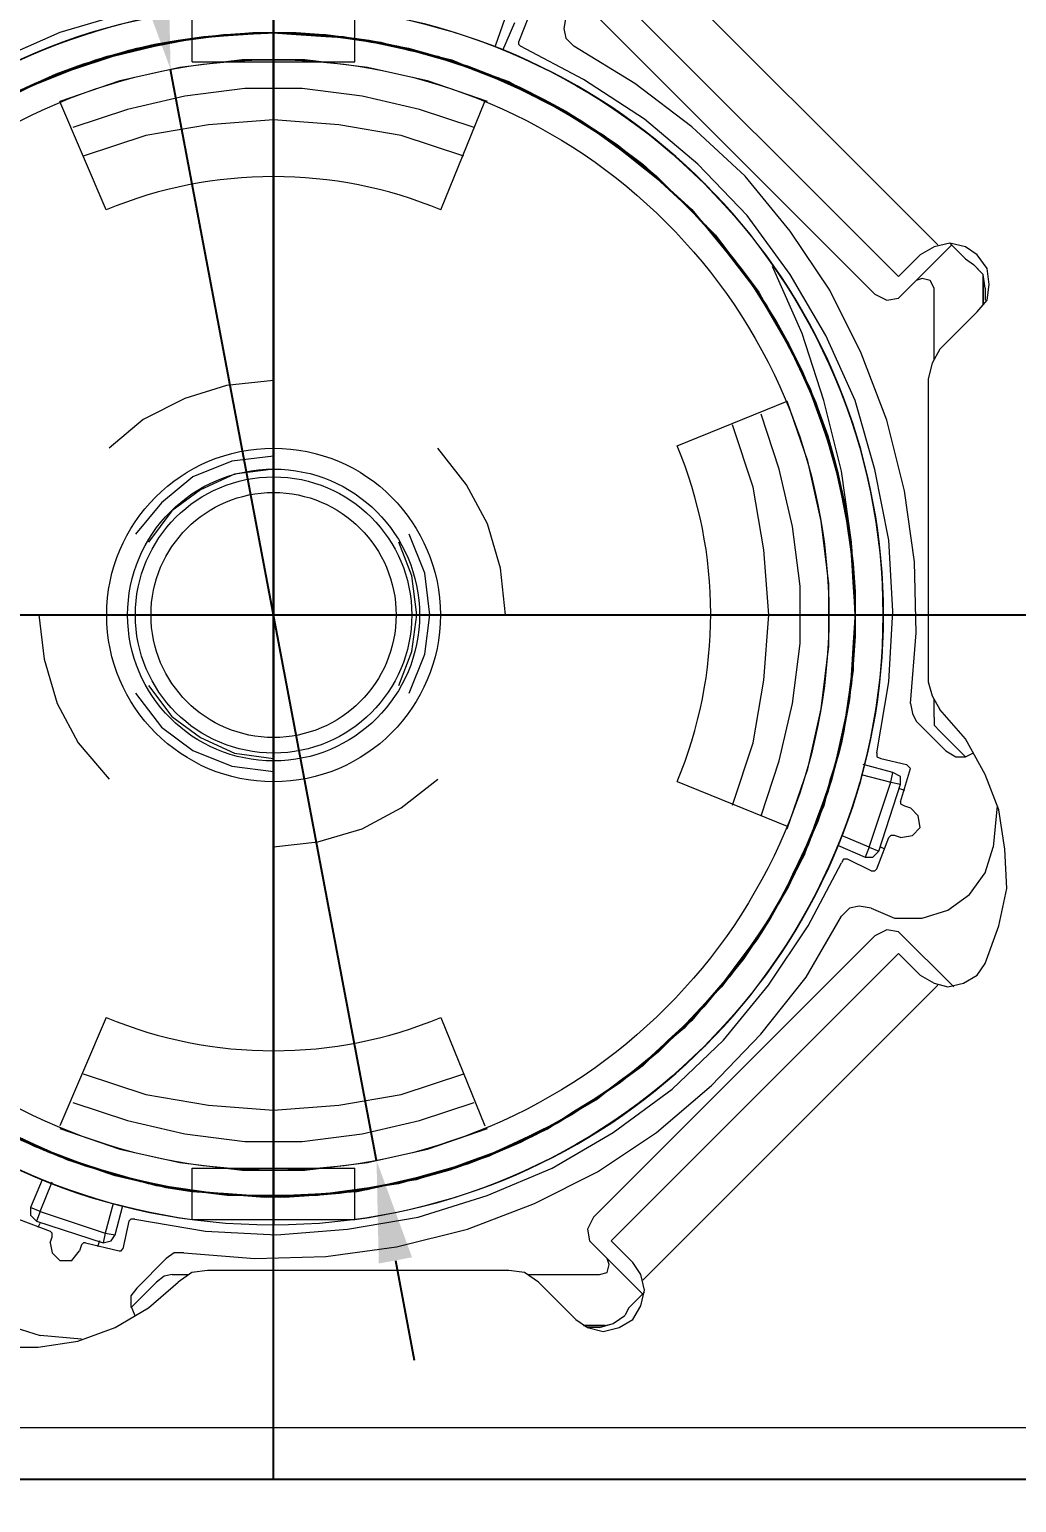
# Model space of a CAD drawing. Header units: millimetres. Extents: x -13735 to -2522, y -872 to 1555.
# Drawn here: x -6808.6 to -6803.75, y -808.65 to -801.41 of the extents above; entities that cross this region are included whole.
import ezdxf

# ---------------------------------------------------------------- set-up
doc = ezdxf.new("R2010")
doc.units = ezdxf.units.MM
doc.header["$LTSCALE"] = 0.3
doc.layers.get('0').update_dxf_attribs({"lineweight": 15})
doc.layers.add('DIM', color=3, linetype='Continuous')
doc.layers.add('DRAW', color=7, linetype='Continuous')
doc.styles.add('HZ0', font='romant.shx', dxfattribs={"width": 0.8, "bigfont": 'HZTXT0.shx'})
doc.dimstyles.new('与水平对齐', dxfattribs={"dimscale": 0.5, "dimtxt": 0.9, "dimasz": 1, "dimexe": 0.5, "dimexo": 0.5, "dimgap": 0.3, "dimtad": 1, "dimtxsty": 'Standard', "dimcen": 1, "dimclrd": 3, "dimclrt": 256, "dimazin": 0, "dimtfac": 1, "dimtmove": 0, "dimatfit": 3, "dimfxl": 0, "dimarcsym": 0})

# ---------------------------------------------------------------- blocks, each defined once
blk = doc.blocks.new('*D148')
at = {"layer": 'Defpoints', "color": 0}
for p in [(-6807.9103, -801.6027), (-6806.8974, -806.9695)]:
    blk.add_point(p, dxfattribs=at)
at = {"layer": 'DRAW', "color": 3, "lineweight": -2}
for p, q in [((-6808.976, -795.9566), (-6808.0031, -801.1114)), ((-6806.8974, -806.9695), (-6807.9103, -801.6027)), ((-6806.8047, -807.4608), (-6806.7119, -807.9522))]:
    blk.add_line(p, q, dxfattribs=at)
at = {"layer": 'DRAW', "color": 3}
for points in [[(-6807.9212, -801.0959), (-6808.0849, -801.1269), (-6807.9103, -801.6027)], [(-6806.7228, -807.4454), (-6806.8866, -807.4763), (-6806.8974, -806.9695)]]:
    blk.add_solid(points, dxfattribs=at)
at = {"layer": 'DRAW', "color": 3, "insert": (-6807.9827, -797.2011), "char_height": 1, "attachment_point": 5, "rotation": 280.68828, "style": 'HZ0'}
blk.add_mtext('∅5,5', dxfattribs=at)
blk = doc.blocks.new('*D152')
at = {"layer": 'Defpoints', "color": 0}
for p in [(-6681.6539, -805.7649), (-6811.6539, -807.5895), (-6681.6539, -812.7244)]:
    blk.add_point(p, dxfattribs=at)
at = {"layer": 'DRAW', "color": 0, "lineweight": -2}
for p, q in [((-6681.6539, -806.0149), (-6681.6539, -812.9744)), ((-6811.6539, -807.8395), (-6811.6539, -812.9744))]:
    blk.add_line(p, q, dxfattribs=at)
at = {"layer": 'DRAW', "color": 3, "lineweight": -2}
blk.add_line((-6811.1539, -812.7244), (-6682.1539, -812.7244), dxfattribs=at)
at = {"layer": 'DRAW', "color": 3}
for points in [[(-6811.1539, -812.641), (-6811.1539, -812.8077), (-6811.6539, -812.7244)], [(-6682.1539, -812.641), (-6682.1539, -812.8077), (-6681.6539, -812.7244)]]:
    blk.add_solid(points, dxfattribs=at)
at = {"layer": 'DRAW', "color": 3, "insert": (-6746.6539, -811.8244), "char_height": 1.5, "attachment_point": 5, "style": 'HZ0'}
blk.add_mtext('130', dxfattribs=at)
blk = doc.blocks.new('*D161')
at = {"layer": 'Defpoints', "color": 0}
for p in [(-6803.1539, -806.2247), (-6811.6539, -806.9493), (-6803.1539, -810.3848)]:
    blk.add_point(p, dxfattribs=at)
at = {"layer": 'DRAW', "color": 0, "lineweight": -2}
for p, q in [((-6803.1539, -806.4747), (-6803.1539, -810.6348)), ((-6811.6539, -807.1993), (-6811.6539, -810.6348))]:
    blk.add_line(p, q, dxfattribs=at)
at = {"layer": 'DRAW', "color": 3, "lineweight": -2}
blk.add_line((-6811.1539, -810.3848), (-6803.6539, -810.3848), dxfattribs=at)
at = {"layer": 'DRAW', "color": 3}
for points in [[(-6811.1539, -810.3015), (-6811.1539, -810.4682), (-6811.6539, -810.3848)], [(-6803.6539, -810.3015), (-6803.6539, -810.4682), (-6803.1539, -810.3848)]]:
    blk.add_solid(points, dxfattribs=at)
at = {"layer": 'DRAW', "color": 3, "insert": (-6807.4039, -809.6396), "char_height": 1, "attachment_point": 5, "style": 'HZ0'}
blk.add_mtext('8,5', dxfattribs=at)

msp = doc.modelspace()

# ---------------------------------------------------------------- linework, layer by layer
for p, q in [((-6807.4039, -800.0361), (-6807.4039, -808.5361)), ((-6807.8039, -801.5654), (-6807.8039, -801.3129)), ((-6807.4039, -807.2861), (-6807.4039, -801.2861)), ((-6807.0039, -801.5654), (-6807.0039, -801.3129)), ((-6807.8039, -801.5654), (-6807.0039, -801.5654)), ((-6807.4039, -807.0169), (-6807.4039, -801.5553)), ((-6810.1346, -804.2879), (-6804.6731, -804.2843)), ((-6811.6587, -804.2861), (-6803.1587, -804.2861)), ((-6810.4039, -804.2861), (-6804.4039, -804.2861)), ((-6807.8039, -807.2593), (-6807.8039, -807.0069)), ((-6807.8039, -807.0069), (-6807.0039, -807.0069)), ((-6807.0039, -807.2593), (-6807.0039, -807.0069)), ((-6807.8039, -807.2593), (-6807.0039, -807.2593))]:
    msp.add_line(p, q)
for points in [[(-6804.1365, -802.4661), (-6805.5887, -801.0139)], [(-6806.731, -801.314), (-6807.0699, -801.2559), (-6807.4281, -801.2366), (-6807.7766, -801.2559), (-6808.1251, -801.3237), (-6808.4543, -801.4205), (-6808.7834, -801.5657), (-6809.0835, -801.74), (-6809.3643, -801.953), (-6809.6257, -802.195), (-6809.8483, -802.4661), (-6810.042, -802.7565), (-6810.2065, -803.0663)], [(-6804.3301, -802.621), (-6805.7436, -801.2075)], [(-6806.247, -801.3043), (-6806.2663, -801.3527), (-6806.3147, -801.4883)], [(-6806.276, -801.5076), (-6806.2179, -801.3721)], [(-6806.1502, -801.3431), (-6806.1986, -801.4689)], [(-6805.9662, -801.3431), (-6805.9759, -801.4012), (-6805.9662, -801.4496), (-6805.9275, -801.4883)], [(-6804.4463, -802.7081), (-6805.8307, -801.3237)], [(-6808.7931, -801.7787), (-6808.5995, -801.6819), (-6808.4059, -801.6045), (-6808.2026, -801.5367), (-6807.9992, -801.4883), (-6807.7959, -801.4496), (-6807.583, -801.4302), (-6807.37, -801.4205), (-6807.157, -801.4302), (-6806.9537, -801.4592), (-6806.7407, -801.498), (-6806.5374, -801.556), (-6806.3438, -801.6335), (-6806.1502, -801.7109), (-6805.9662, -801.8174), (-6805.7823, -801.9239), (-6805.6177, -802.0498), (-6805.4531, -802.195), (-6805.3079, -802.3402), (-6805.1724, -802.5048), (-6805.0465, -802.6694), (-6804.9303, -802.8533), (-6804.8335, -803.0373), (-6804.7464, -803.2309), (-6804.6786, -803.4342), (-6804.6205, -803.6375), (-6804.5818, -803.8408), (-6804.5528, -804.0538), (-6804.5431, -804.2668), (-6804.5528, -804.4797), (-6804.5721, -804.683), (-6804.6109, -804.896), (-6804.6593, -805.0993), (-6804.727, -805.3026), (-6804.8142, -805.4963), (-6804.911, -805.6802), (-6805.0175, -805.8641), (-6805.1433, -806.0384), (-6805.2789, -806.1933), (-6805.4241, -806.3482), (-6805.579, -806.4934), (-6805.7532, -806.6193), (-6805.9275, -806.7354), (-6806.1114, -806.8419), (-6806.3051, -806.9291), (-6806.4987, -806.9968), (-6806.702, -807.0549), (-6806.915, -807.1033), (-6807.1183, -807.1324), (-6807.3313, -807.142), (-6807.5442, -807.142), (-6807.7572, -807.1227), (-6807.9605, -807.0936), (-6808.1638, -807.0452), (-6808.3671, -806.9775), (-6808.5704, -806.9), (-6808.7544, -806.8129)], [(-6808.7834, -801.7787), (-6808.5898, -801.6819), (-6808.3962, -801.6045), (-6808.1929, -801.5367), (-6807.9896, -801.4883), (-6807.7863, -801.4496), (-6807.5733, -801.4302), (-6807.3603, -801.4205), (-6807.1473, -801.4302), (-6806.944, -801.4592), (-6806.731, -801.5076), (-6806.5277, -801.5657), (-6806.3341, -801.6335), (-6806.1405, -801.7206), (-6805.9565, -801.8174), (-6805.7726, -801.9336), (-6805.608, -802.0595), (-6805.4434, -802.2047), (-6805.2982, -802.3499), (-6805.1627, -802.5145), (-6805.0368, -802.6791), (-6804.9207, -802.863), (-6804.8239, -803.0469), (-6804.7367, -803.2406), (-6804.669, -803.4439), (-6804.6205, -803.6472), (-6804.5818, -803.8505), (-6804.5528, -804.0635), (-6804.5431, -804.2764), (-6804.5528, -804.4894), (-6804.5721, -804.6927), (-6804.6109, -804.9057), (-6804.669, -805.109), (-6804.7367, -805.3123), (-6804.8142, -805.5059), (-6804.911, -805.6899), (-6805.0272, -805.8738), (-6805.153, -806.0481), (-6805.2885, -806.203), (-6805.4338, -806.3579), (-6805.5887, -806.4934), (-6805.7629, -806.6289), (-6805.9372, -806.7451), (-6806.1211, -806.8419), (-6806.3147, -806.9291), (-6806.5084, -807.0065), (-6806.7117, -807.0646), (-6806.9246, -807.1033), (-6807.128, -807.1324), (-6807.3409, -807.142), (-6807.5539, -807.142), (-6807.7669, -807.1227), (-6807.9702, -807.0936), (-6808.1832, -807.0452), (-6808.3768, -806.9775), (-6808.5801, -806.9), (-6808.7641, -806.8032)], [(-6808.7253, -801.7497), (-6808.5995, -801.6819), (-6808.4736, -801.6238), (-6808.3381, -801.5754), (-6808.2026, -801.5367), (-6808.067, -801.498), (-6807.9218, -801.4689), (-6807.7863, -801.4496), (-6807.641, -801.4302), (-6807.4958, -801.4205), (-6807.3603, -801.4205), (-6807.2151, -801.4302), (-6807.0699, -801.4399), (-6806.9343, -801.4592), (-6806.7891, -801.4883), (-6806.6536, -801.527), (-6806.518, -801.5657), (-6806.3825, -801.6141), (-6806.2567, -801.6625), (-6806.1211, -801.7303), (-6805.9953, -801.7981), (-6805.8791, -801.8658), (-6805.7629, -801.9433), (-6805.6467, -802.0304), (-6805.5403, -802.1176), (-6805.4338, -802.2144), (-6805.3273, -802.3209), (-6805.2305, -802.4177), (-6805.1433, -802.5338), (-6805.0562, -802.65), (-6804.9787, -802.7662), (-6804.911, -802.892), (-6804.8432, -803.0179), (-6804.7851, -803.1437), (-6804.727, -803.2696), (-6804.6786, -803.4051), (-6804.6399, -803.5407), (-6804.6109, -803.6859), (-6804.5818, -803.8214), (-6804.5625, -803.9666), (-6804.5528, -804.1022), (-6804.5431, -804.2474), (-6804.5431, -804.3926), (-6804.5528, -804.5281), (-6804.5721, -804.6734), (-6804.5915, -804.8089), (-6804.6205, -804.9541), (-6804.6593, -805.0896), (-6804.7077, -805.2252), (-6804.7561, -805.3607), (-6804.8142, -805.4866), (-6804.8723, -805.6124), (-6804.94, -805.7383), (-6805.0175, -805.8641), (-6805.0949, -805.9803), (-6805.1821, -806.0868), (-6805.2789, -806.1933), (-6805.3757, -806.2998), (-6805.4822, -806.3966), (-6805.5887, -806.4934), (-6805.6951, -806.5805), (-6805.8113, -806.658), (-6805.9372, -806.7354), (-6806.0534, -806.8129), (-6806.1792, -806.871), (-6806.3147, -806.9291), (-6806.4503, -806.9775), (-6806.5761, -807.0259), (-6806.7213, -807.0646), (-6806.8569, -807.0936), (-6806.9924, -807.1227), (-6807.1376, -807.1324), (-6807.2828, -807.142), (-6807.4184, -807.1517), (-6807.5636, -807.142), (-6807.7088, -807.1324), (-6807.8444, -807.113), (-6807.9896, -807.084), (-6808.1251, -807.0549), (-6808.2606, -807.0162), (-6808.3962, -806.9678), (-6808.5317, -806.9194), (-6808.6576, -806.8613)], [(-6808.6672, -801.7109), (-6808.5317, -801.6529), (-6808.4059, -801.6045), (-6808.2703, -801.556), (-6808.1348, -801.5173), (-6807.9992, -801.4883), (-6807.854, -801.4592), (-6807.7185, -801.4399), (-6807.5733, -801.4302), (-6807.4281, -801.4205), (-6807.2925, -801.4302), (-6807.1473, -801.4399), (-6807.0021, -801.4496), (-6806.8666, -801.4786), (-6806.7213, -801.5076), (-6806.5858, -801.5464), (-6806.4503, -801.5851), (-6806.3244, -801.6335), (-6806.1889, -801.6916), (-6806.063, -801.7594), (-6805.9372, -801.8271), (-6805.821, -801.9046), (-6805.7048, -801.982), (-6805.5887, -802.0691), (-6805.4822, -802.166), (-6805.3854, -802.2628), (-6805.2789, -802.3693), (-6805.1917, -802.4758), (-6805.1046, -802.5822), (-6805.0175, -802.6984), (-6804.9497, -802.8243), (-6804.8723, -802.9501), (-6804.8142, -803.076), (-6804.7561, -803.2018), (-6804.7077, -803.3374), (-6804.6593, -803.4729), (-6804.6302, -803.6084), (-6804.5915, -803.7537), (-6804.5721, -803.8892), (-6804.5528, -804.0344), (-6804.5431, -804.1699), (-6804.5431, -804.3152), (-6804.5528, -804.4604), (-6804.5625, -804.5959), (-6804.5818, -804.7411), (-6804.6109, -804.8767), (-6804.6399, -805.0122), (-6804.6786, -805.1574), (-6804.727, -805.2833), (-6804.7754, -805.4188), (-6804.8432, -805.5447), (-6804.9013, -805.6705), (-6804.9787, -805.7964), (-6805.0562, -805.9125), (-6805.1433, -806.0287), (-6805.2305, -806.1449), (-6805.3273, -806.2514), (-6805.4241, -806.3482), (-6805.5306, -806.445), (-6805.6371, -806.5321), (-6805.7532, -806.6193), (-6805.8694, -806.6967), (-6805.9953, -806.7742), (-6806.1114, -806.8419), (-6806.247, -806.9), (-6806.3728, -806.9581), (-6806.5084, -807.0065), (-6806.6439, -807.0452), (-6806.7794, -807.0743), (-6806.9246, -807.1033), (-6807.0602, -807.1227), (-6807.2054, -807.142), (-6807.3506, -807.1517), (-6807.4862, -807.142), (-6807.6314, -807.142), (-6807.7766, -807.1227), (-6807.9121, -807.1033), (-6808.0573, -807.0743), (-6808.1929, -807.0355), (-6808.3284, -806.9968), (-6808.4639, -806.9484), (-6808.5898, -806.8903), (-6808.7157, -806.8322)], [(-6808.706, -801.74), (-6808.5801, -801.6722), (-6808.4543, -801.6238), (-6808.3187, -801.5754), (-6808.1832, -801.527), (-6808.0477, -801.498), (-6807.9121, -801.4689), (-6807.7669, -801.4496), (-6807.6314, -801.4302), (-6807.4862, -801.4205), (-6807.3409, -801.4205), (-6807.2054, -801.4302), (-6807.0602, -801.4399), (-6806.9246, -801.4689), (-6806.7891, -801.4883), (-6806.6439, -801.527), (-6806.518, -801.5657), (-6806.3825, -801.6141), (-6806.247, -801.6722), (-6806.1211, -801.7303), (-6805.9953, -801.7981), (-6805.8791, -801.8658), (-6805.7629, -801.9433), (-6805.6467, -802.0304), (-6805.5403, -802.1176), (-6805.4338, -802.2144), (-6805.3369, -802.3112), (-6805.2401, -802.4177), (-6805.153, -802.5242), (-6805.0659, -802.6403), (-6804.9884, -802.7565), (-6804.911, -802.8824), (-6804.8432, -803.0082), (-6804.7851, -803.1341), (-6804.7367, -803.2599), (-6804.6883, -803.3955), (-6804.6496, -803.531), (-6804.6109, -803.6665), (-6804.5818, -803.8021), (-6804.5625, -803.9473), (-6804.5528, -804.0828), (-6804.5431, -804.228), (-6804.5431, -804.3732), (-6804.5528, -804.5088), (-6804.5721, -804.654), (-6804.5915, -804.7895), (-6804.6205, -804.9251), (-6804.6496, -805.0606), (-6804.698, -805.1961), (-6804.7464, -805.3317), (-6804.7948, -805.4672), (-6804.8626, -805.5931), (-6804.9303, -805.7189), (-6804.9981, -805.8351), (-6805.0756, -805.9513), (-6805.1627, -806.0674), (-6805.2595, -806.1739), (-6805.3466, -806.2804), (-6805.4531, -806.3772), (-6805.5596, -806.474), (-6805.6661, -806.5612), (-6805.7823, -806.6386), (-6805.8985, -806.7161), (-6806.0243, -806.7935), (-6806.1502, -806.8516), (-6806.276, -806.9097), (-6806.4019, -806.9678), (-6806.5374, -807.0162), (-6806.6729, -807.0549), (-6806.8085, -807.084), (-6806.9537, -807.113), (-6807.0892, -807.1324), (-6807.2344, -807.142), (-6807.37, -807.1517), (-6807.5152, -807.142), (-6807.6507, -807.1324), (-6807.7959, -807.1227), (-6807.9315, -807.1033), (-6808.0767, -807.0646), (-6808.2122, -807.0355), (-6808.3478, -806.9871), (-6808.4736, -806.9387), (-6808.6092, -806.8806)], [(-6808.6188, -801.6916), (-6808.493, -801.6335), (-6808.3671, -801.5851), (-6808.2316, -801.5464), (-6808.1057, -801.5076), (-6807.9702, -801.4786), (-6807.8347, -801.4592), (-6807.6991, -801.4399), (-6807.5539, -801.4302), (-6807.4184, -801.4205), (-6807.2828, -801.4302), (-6807.1473, -801.4399), (-6807.0021, -801.4496), (-6806.8666, -801.4786), (-6806.731, -801.5076), (-6806.6052, -801.5367), (-6806.4696, -801.5851), (-6806.3438, -801.6335), (-6806.2179, -801.6819), (-6806.0921, -801.74), (-6805.9662, -801.8078), (-6805.85, -801.8852), (-6805.7339, -801.9627), (-6805.6274, -802.0401), (-6805.5209, -802.1272), (-6805.4241, -802.224), (-6805.3273, -802.3209), (-6805.2305, -802.4273), (-6805.1433, -802.5338), (-6805.0659, -802.6403), (-6804.9884, -802.7565), (-6804.911, -802.8824), (-6804.8529, -802.9985), (-6804.7948, -803.1244), (-6804.7367, -803.2502), (-6804.6883, -803.3858), (-6804.6496, -803.5116), (-6804.6205, -803.6472), (-6804.5915, -803.7827), (-6804.5721, -803.9182), (-6804.5528, -804.0538), (-6804.5431, -804.199), (-6804.5431, -804.3345), (-6804.5528, -804.4701), (-6804.5625, -804.6056), (-6804.5818, -804.7411), (-6804.6109, -804.8767), (-6804.6399, -805.0122), (-6804.6786, -805.1477), (-6804.727, -805.2736), (-6804.7754, -805.4091), (-6804.8335, -805.535), (-6804.8916, -805.6512), (-6804.9594, -805.777), (-6805.0368, -805.8932), (-6805.1143, -805.9997), (-6805.2014, -806.1158), (-6805.2982, -806.2127), (-6805.3854, -806.3191), (-6805.4918, -806.4063), (-6805.5983, -806.5031), (-6805.7048, -806.5805), (-6805.8113, -806.6677), (-6805.9275, -806.7354), (-6806.0534, -806.8032), (-6806.1792, -806.871), (-6806.3051, -806.9291), (-6806.4309, -806.9775), (-6806.5568, -807.0162), (-6806.6923, -807.0549), (-6806.8278, -807.084), (-6806.9634, -807.113), (-6807.0989, -807.1324), (-6807.2344, -807.142), (-6807.3797, -807.1517), (-6807.5152, -807.142), (-6807.6507, -807.1324), (-6807.7863, -807.1227), (-6807.9218, -807.1033), (-6808.0573, -807.0743), (-6808.1929, -807.0355), (-6808.3284, -806.9968), (-6808.4543, -806.9484), (-6808.5801, -806.8903), (-6808.706, -806.8322)], [(-6808.6866, -801.7206), (-6808.5801, -801.6722), (-6808.4639, -801.6238), (-6808.3478, -801.5851), (-6808.2316, -801.5464), (-6808.1154, -801.5076), (-6807.9896, -801.4786), (-6807.8734, -801.4592), (-6807.7475, -801.4399), (-6807.6217, -801.4302), (-6807.5055, -801.4205), (-6807.3797, -801.4205), (-6807.2538, -801.4302), (-6807.1376, -801.4399), (-6807.0118, -801.4496), (-6806.8859, -801.4689), (-6806.7698, -801.498), (-6806.6439, -801.527), (-6806.5277, -801.556), (-6806.4116, -801.6045), (-6806.2954, -801.6432), (-6806.1889, -801.6916), (-6806.0727, -801.7497), (-6805.9662, -801.8078), (-6805.8597, -801.8755), (-6805.7629, -801.9433), (-6805.6661, -802.0207), (-6805.5693, -802.0982), (-6805.4725, -802.1756), (-6805.3854, -802.2628), (-6805.2982, -802.3499), (-6805.2208, -802.437), (-6805.1433, -802.5338), (-6805.0659, -802.6403), (-6804.9981, -802.7371), (-6804.9303, -802.8436), (-6804.8723, -802.9501), (-6804.8239, -803.0566), (-6804.7658, -803.1728), (-6804.727, -803.289), (-6804.6883, -803.4051), (-6804.6496, -803.5213), (-6804.6205, -803.6472), (-6804.5915, -803.7633), (-6804.5721, -803.8892), (-6804.5625, -804.0054), (-6804.5528, -804.1312), (-6804.5431, -804.2571), (-6804.5431, -804.3732), (-6804.5528, -804.4991), (-6804.5625, -804.625), (-6804.5818, -804.7411), (-6804.6012, -804.867), (-6804.6302, -804.9832), (-6804.669, -805.0993), (-6804.698, -805.2252), (-6804.7464, -805.3317), (-6804.7948, -805.4478), (-6804.8432, -805.564), (-6804.9013, -805.6705), (-6804.9594, -805.777), (-6805.0272, -805.8835), (-6805.1046, -805.9803), (-6805.1724, -806.0771), (-6805.2595, -806.1739), (-6805.3369, -806.2611), (-6805.4241, -806.3482), (-6805.5209, -806.4353), (-6805.608, -806.5128), (-6805.7048, -806.5902), (-6805.8113, -806.658), (-6805.9081, -806.7258), (-6806.0146, -806.7838), (-6806.1308, -806.8419), (-6806.2373, -806.9), (-6806.3535, -806.9484), (-6806.4696, -806.9871), (-6806.5858, -807.0259), (-6806.702, -807.0646), (-6806.8278, -807.084), (-6806.944, -807.113), (-6807.0699, -807.1227), (-6807.186, -807.142), (-6807.3119, -807.142), (-6807.4377, -807.1517), (-6807.5636, -807.142), (-6807.6798, -807.1324), (-6807.8056, -807.1227), (-6807.9315, -807.1033), (-6808.0477, -807.0743), (-6808.1638, -807.0452), (-6808.28, -807.0065), (-6808.4059, -806.9678), (-6808.5123, -806.9291), (-6808.6285, -806.871)], [(-6808.6866, -801.7206), (-6808.5801, -801.6722), (-6808.4639, -801.6238), (-6808.3478, -801.5851), (-6808.2316, -801.5464), (-6808.1154, -801.5076), (-6807.9896, -801.4786), (-6807.8734, -801.4592), (-6807.7475, -801.4399), (-6807.6217, -801.4302), (-6807.5055, -801.4205), (-6807.3797, -801.4205), (-6807.2538, -801.4302), (-6807.1376, -801.4399), (-6807.0118, -801.4496), (-6806.8859, -801.4689), (-6806.7698, -801.498), (-6806.6536, -801.527), (-6806.5277, -801.556), (-6806.4116, -801.6045), (-6806.2954, -801.6432), (-6806.1889, -801.6916), (-6806.0727, -801.7497), (-6805.9662, -801.8078), (-6805.8597, -801.8755), (-6805.7629, -801.9433), (-6805.6661, -802.0207), (-6805.5693, -802.0885), (-6805.4725, -802.1756), (-6805.3854, -802.2628), (-6805.2982, -802.3499), (-6805.2208, -802.437), (-6805.1433, -802.5338), (-6805.0659, -802.6403), (-6804.9981, -802.7371), (-6804.9303, -802.8436), (-6804.8723, -802.9501), (-6804.8239, -803.0566), (-6804.7658, -803.1728), (-6804.727, -803.289), (-6804.6883, -803.4051), (-6804.6496, -803.5213), (-6804.6205, -803.6375), (-6804.5915, -803.7633), (-6804.5721, -803.8795), (-6804.5625, -804.0054), (-6804.5528, -804.1312), (-6804.5431, -804.2474), (-6804.5431, -804.3732), (-6804.5528, -804.4991), (-6804.5625, -804.6153), (-6804.5818, -804.7411), (-6804.6012, -804.867), (-6804.6302, -804.9832), (-6804.6593, -805.0993), (-6804.698, -805.2155), (-6804.7464, -805.3317), (-6804.7948, -805.4478), (-6804.8432, -805.564), (-6804.9013, -805.6705), (-6804.9594, -805.777), (-6805.0272, -805.8835), (-6805.1046, -805.9803), (-6805.1724, -806.0771), (-6805.2595, -806.1739), (-6805.3369, -806.2611), (-6805.4241, -806.3482), (-6805.5112, -806.4353), (-6805.608, -806.5128), (-6805.7048, -806.5902), (-6805.8113, -806.658), (-6805.9081, -806.7258), (-6806.0146, -806.7838), (-6806.1308, -806.8419), (-6806.2373, -806.9), (-6806.3535, -806.9484), (-6806.4696, -806.9871), (-6806.5858, -807.0259), (-6806.702, -807.0549), (-6806.8278, -807.084), (-6806.944, -807.113), (-6807.0699, -807.1227), (-6807.186, -807.142), (-6807.3119, -807.142), (-6807.4377, -807.1517)], [(-6808.6769, -801.7206), (-6808.4833, -801.6335), (-6808.28, -801.556), (-6808.0767, -801.498), (-6807.8637, -801.4592), (-6807.6507, -801.4302), (-6807.4377, -801.4205), (-6807.2151, -801.4302), (-6807.0021, -801.4496), (-6806.7891, -801.4883), (-6806.5858, -801.5464), (-6806.3825, -801.6141), (-6806.1889, -801.7013), (-6805.9953, -801.7981), (-6805.8113, -801.9142), (-6805.6371, -802.0401), (-6805.4725, -802.1756), (-6805.3176, -802.3305), (-6805.1821, -802.4854), (-6805.0465, -802.6597), (-6804.94, -802.8436), (-6804.8335, -803.0276), (-6804.7464, -803.2309), (-6804.6786, -803.4342), (-6804.6205, -803.6375), (-6804.5818, -803.8505), (-6804.5528, -804.0635), (-6804.5431, -804.2764), (-6804.5528, -804.4894), (-6804.5721, -804.7024)], [(-6808.6672, -801.7109), (-6808.5317, -801.6529), (-6808.4059, -801.6045), (-6808.2703, -801.556), (-6808.1348, -801.5173), (-6807.9992, -801.4883), (-6807.854, -801.4592), (-6807.7185, -801.4399), (-6807.5733, -801.4302), (-6807.4377, -801.4205), (-6807.2925, -801.4205), (-6807.157, -801.4302), (-6807.0118, -801.4496), (-6806.8762, -801.4689), (-6806.7407, -801.5076), (-6806.5955, -801.5367), (-6806.4696, -801.5851), (-6806.3341, -801.6335), (-6806.1986, -801.6916), (-6806.0727, -801.7497), (-6805.9565, -801.8174), (-6805.8307, -801.8949), (-6805.7145, -801.9723), (-6805.608, -802.0595), (-6805.5015, -802.1563), (-6805.395, -802.2531), (-6805.2982, -802.3499), (-6805.2014, -802.4564), (-6805.1143, -802.5726), (-6805.0368, -802.6791), (-6804.9594, -802.8049), (-6804.8916, -802.9211), (-6804.8239, -803.0469), (-6804.7658, -803.1825), (-6804.7174, -803.3083), (-6804.669, -803.4439), (-6804.6302, -803.5794), (-6804.6012, -803.7149), (-6804.5818, -803.8601), (-6804.5625, -803.9957), (-6804.5528, -804.1409), (-6804.5431, -804.2764), (-6804.5528, -804.4217), (-6804.5625, -804.5572), (-6804.5721, -804.7024), (-6804.6012, -804.8379), (-6804.6302, -804.9832), (-6804.669, -805.1187), (-6804.7077, -805.2445), (-6804.7658, -805.3801), (-6804.8239, -805.5059), (-6804.8819, -805.6318), (-6804.9497, -805.7576), (-6805.0272, -805.8738), (-6805.1143, -805.99), (-6805.2014, -806.1062), (-6805.2885, -806.2127), (-6805.3854, -806.3095), (-6805.4918, -806.4063), (-6805.5983, -806.5031), (-6805.7048, -806.5902), (-6805.821, -806.6677), (-6805.9469, -806.7451), (-6806.063, -806.8129), (-6806.1889, -806.8806), (-6806.3244, -806.9387), (-6806.4503, -806.9871), (-6806.5858, -807.0259), (-6806.7213, -807.0646), (-6806.8666, -807.0936), (-6807.0021, -807.1227), (-6807.1473, -807.1324), (-6807.2828, -807.142), (-6807.4281, -807.1517), (-6807.5636, -807.142), (-6807.7088, -807.1324), (-6807.8444, -807.113), (-6807.9896, -807.084), (-6808.1251, -807.0549), (-6808.2606, -807.0162), (-6808.3962, -806.9678), (-6808.522, -806.9194), (-6808.6576, -806.8613)], [(-6808.6576, -801.7109), (-6808.5317, -801.6529), (-6808.4059, -801.6045), (-6808.2703, -801.556), (-6808.1445, -801.5173), (-6808.0089, -801.4883), (-6807.8734, -801.4592), (-6807.7379, -801.4399), (-6807.6023, -801.4302), (-6807.4571, -801.4205), (-6807.3216, -801.4205), (-6807.186, -801.4302), (-6807.0505, -801.4496), (-6806.915, -801.4689), (-6806.7794, -801.498), (-6806.6439, -801.527), (-6806.5084, -801.5657), (-6806.3825, -801.6141), (-6806.247, -801.6625), (-6806.1308, -801.7303), (-6806.0049, -801.7884), (-6805.8888, -801.8562), (-6805.7726, -801.9336), (-6805.6564, -802.0207), (-6805.5499, -802.1079), (-6805.4531, -802.195), (-6805.3466, -802.2918), (-6805.2595, -802.3983), (-6805.1724, -802.5048), (-6805.0852, -802.6113), (-6805.0078, -802.7275), (-6804.94, -802.8436), (-6804.8723, -802.9598), (-6804.8045, -803.0857), (-6804.7561, -803.2115), (-6804.7077, -803.347), (-6804.6593, -803.4729), (-6804.6302, -803.6084), (-6804.6012, -803.744), (-6804.5721, -803.8795), (-6804.5625, -804.015), (-6804.5528, -804.1506), (-6804.5431, -804.2861), (-6804.5528, -804.4313), (-6804.5625, -804.5669), (-6804.5721, -804.7024), (-6804.6012, -804.8379), (-6804.6302, -804.9735), (-6804.669, -805.109), (-6804.7077, -805.2349), (-6804.7561, -805.3704), (-6804.8142, -805.4963), (-6804.8723, -805.6221), (-6804.94, -805.7383), (-6805.0175, -805.8545), (-6805.0949, -805.9706), (-6805.1724, -806.0771), (-6805.2692, -806.1836), (-6805.3563, -806.2804), (-6805.4628, -806.3772), (-6805.5596, -806.474), (-6805.6661, -806.5612), (-6805.7823, -806.6386), (-6805.8985, -806.7161), (-6806.0146, -806.7838), (-6806.1405, -806.8516), (-6806.2663, -806.9097), (-6806.3922, -806.9581), (-6806.518, -807.0065), (-6806.6536, -807.0452), (-6806.7891, -807.084), (-6806.9246, -807.1033), (-6807.0602, -807.1227), (-6807.1957, -807.142), (-6807.612, -807.142), (-6807.7475, -807.1227), (-6807.8831, -807.1033), (-6808.0186, -807.084), (-6808.1541, -807.0452), (-6808.2897, -807.0065), (-6808.4155, -806.9678), (-6808.5414, -806.9097), (-6808.6672, -806.8516)], [(-6807.1667, -801.4302), (-6807.0408, -801.4496), (-6806.915, -801.4689), (-6806.7891, -801.4883), (-6806.6729, -801.5173), (-6806.5471, -801.556), (-6806.4309, -801.5948), (-6806.3147, -801.6432), (-6806.1986, -801.6916), (-6806.0921, -801.7497), (-6805.9759, -801.8078), (-6805.8694, -801.8755), (-6805.7629, -801.9433), (-6805.6661, -802.0111), (-6805.5693, -802.0982), (-6805.4725, -802.1756), (-6805.3854, -802.2628), (-6805.2982, -802.3499), (-6805.2111, -802.4467), (-6805.1336, -802.5435), (-6805.0562, -802.65), (-6804.9884, -802.7565), (-6804.9207, -802.863), (-6804.8626, -802.9695), (-6804.8045, -803.0857), (-6804.7561, -803.2018), (-6804.7174, -803.318), (-6804.6786, -803.4342), (-6804.6399, -803.56), (-6804.6109, -803.6762), (-6804.5818, -803.8021), (-6804.5721, -803.9279), (-6804.5528, -804.0538), (-6804.5431, -804.1796), (-6804.5431, -804.3055), (-6804.5528, -804.4313), (-6804.5528, -804.5572), (-6804.5721, -804.6734), (-6804.5915, -804.7992), (-6804.6205, -804.9251), (-6804.6496, -805.0509), (-6804.6883, -805.1671), (-6804.727, -805.2833), (-6804.7754, -805.3994), (-6804.8239, -805.5156), (-6804.8819, -805.6318), (-6804.94, -805.7383), (-6805.0078, -805.8448), (-6805.0756, -805.9513), (-6805.153, -806.0481), (-6805.2305, -806.1449), (-6805.3176, -806.2417), (-6805.4047, -806.3288), (-6805.5015, -806.416), (-6805.5887, -806.5031), (-6805.6951, -806.5805), (-6805.792, -806.6483), (-6805.8985, -806.7161), (-6806.0049, -806.7838), (-6806.1211, -806.8419), (-6806.2276, -806.8903), (-6806.3438, -806.9484), (-6806.46, -806.9871), (-6806.5858, -807.0259), (-6806.702, -807.0646), (-6806.8278, -807.084), (-6806.9537, -807.113), (-6807.0795, -807.1324), (-6807.1957, -807.142), (-6807.3216, -807.142), (-6807.4474, -807.1517), (-6807.5733, -807.142), (-6807.6991, -807.1324), (-6807.825, -807.113), (-6807.9508, -807.0936), (-6808.0767, -807.0646), (-6808.1929, -807.0355), (-6808.3187, -806.9968), (-6808.4349, -806.9581), (-6808.5511, -806.9097), (-6808.6672, -806.8613)], [(-6808.6092, -801.6916), (-6808.4155, -801.6045), (-6808.2219, -801.5367), (-6808.0089, -801.4883), (-6807.8056, -801.4496), (-6807.5926, -801.4302), (-6807.3797, -801.4205), (-6807.1667, -801.4302), (-6806.9634, -801.4592), (-6806.7504, -801.498), (-6806.5471, -801.556), (-6806.3535, -801.6238), (-6806.1598, -801.7109), (-6805.9662, -801.8078), (-6805.792, -801.9239), (-6805.6177, -802.0498), (-6805.4628, -802.1853), (-6805.3079, -802.3402), (-6805.1724, -802.4951), (-6805.0465, -802.6694), (-6804.9303, -802.8436), (-6804.8335, -803.0276), (-6804.7464, -803.2212), (-6804.6786, -803.4245), (-6804.6205, -803.6278), (-6804.5818, -803.8311), (-6804.5528, -804.0441)], [(-6806.1986, -801.4689), (-6806.1986, -801.4786), (-6806.1889, -801.4883)], [(-6804.4366, -804.9638), (-6804.3785, -804.6153), (-6804.3592, -804.2668), (-6804.3785, -803.9182), (-6804.4463, -803.5697), (-6804.5431, -803.2309), (-6804.6883, -802.9114), (-6804.8626, -802.6113), (-6805.0756, -802.3209), (-6805.3176, -802.0691), (-6805.579, -801.8465), (-6805.8791, -801.6529), (-6806.1889, -801.4883)], [(-6804.272, -804.7218), (-6804.243, -804.3732), (-6804.2527, -804.0247), (-6804.3011, -803.6762), (-6804.3882, -803.3277), (-6804.5141, -802.9985), (-6804.669, -802.6887), (-6804.8626, -802.3983), (-6805.0852, -802.1272), (-6805.3466, -801.8852), (-6805.6274, -801.6722), (-6805.9275, -801.4883)], [(-6806.3526, -801.7605), (-6806.6475, -801.6579), (-6806.9423, -801.5938), (-6807.25, -801.5553), (-6807.5577, -801.5553), (-6807.8654, -801.5938), (-6808.1603, -801.6579), (-6808.4551, -801.7605)], [(-6806.4167, -801.8887), (-6806.6859, -801.7989), (-6806.968, -801.7348), (-6807.2628, -801.6964), (-6807.5449, -801.6964), (-6807.8398, -801.7348), (-6808.1218, -801.7989), (-6808.391, -801.8887)], [(-6808.2267, -802.2934), (-6808.4551, -801.7605)], [(-6806.5811, -802.2934), (-6806.3654, -801.7605)], [(-6806.468, -802.0297), (-6806.7757, -801.9271), (-6807.0833, -801.8759), (-6807.4039, -801.8502), (-6807.7244, -801.8759), (-6808.0321, -801.9271), (-6808.3398, -802.0297)], [(-6804.3301, -802.7275), (-6804.0687, -802.4661)], [(-6803.9429, -802.7952), (-6803.8945, -802.7371), (-6803.8848, -802.6597), (-6803.8945, -802.5822), (-6803.9429, -802.5145), (-6804.001, -802.4758), (-6804.0784, -802.4564), (-6804.1559, -802.4758), (-6804.2236, -802.5145)], [(-6804.0784, -802.4564), (-6804.001, -802.5338)], [(-6804.3301, -802.621), (-6804.2236, -802.5145)], [(-6804.001, -802.5338), (-6803.9622, -802.5629)], [(-6804.5431, -804.2861), (-6804.5625, -803.9279), (-6804.6109, -803.5794), (-6804.698, -803.2309), (-6804.8045, -802.9017), (-6804.9497, -802.5726)], [(-6803.9041, -802.6791), (-6803.9138, -802.6113), (-6803.9622, -802.5629)], [(-6803.9138, -802.65), (-6803.9138, -802.6113), (-6803.9429, -802.5822)], [(-6803.9138, -802.65), (-6803.9138, -802.6113), (-6803.9429, -802.5822)], [(-6804.1559, -802.6791), (-6804.1752, -802.6403), (-6804.2139, -802.6306), (-6804.243, -802.6403)], [(-6804.1559, -803.0276), (-6804.1559, -802.6791)], [(-6803.9041, -802.6791), (-6803.9041, -802.7371)], [(-6804.4463, -802.7081), (-6804.3882, -802.7371), (-6804.3301, -802.7275)], [(-6804.1268, -802.9792), (-6803.9429, -802.7952)], [(-6804.1268, -802.9792), (-6804.1655, -803.0469), (-6804.1849, -803.1244)], [(-6804.1849, -803.1244), (-6804.1849, -804.6153)], [(-6807.4039, -803.1323), (-6807.6346, -803.1579), (-6807.8398, -803.222), (-6808.0449, -803.3246), (-6808.2116, -803.4656)], [(-6805.4189, -803.4537), (-6804.8782, -803.2348)], [(-6804.8782, -805.3374), (-6804.7757, -805.0425), (-6804.7116, -804.7477), (-6804.6731, -804.44), (-6804.6731, -804.1323), (-6804.7116, -803.8246), (-6804.7757, -803.5297), (-6804.8782, -803.2348)], [(-6805.0064, -805.2733), (-6804.9167, -805.0041), (-6804.8526, -804.722), (-6804.8141, -804.4271), (-6804.8141, -804.1451), (-6804.8526, -803.8502), (-6804.9167, -803.5682), (-6805.0064, -803.2989)], [(-6805.1475, -805.222), (-6805.0449, -804.9143), (-6804.9936, -804.6066), (-6804.968, -804.2861), (-6804.9936, -803.9656), (-6805.0449, -803.6579), (-6805.1475, -803.3502)], [(-6806.2628, -804.2861), (-6806.2885, -804.0553), (-6806.3526, -803.8374), (-6806.4551, -803.6451), (-6806.5962, -803.4656)], [(-6807.4039, -803.5041), (-6807.609, -803.5297), (-6807.8013, -803.6066), (-6807.9551, -803.7348), (-6808.0834, -803.8887)], [(-6807.4039, -803.5682), (-6807.5962, -803.5938), (-6807.7628, -803.6707), (-6807.9039, -803.7733), (-6808.0192, -803.9271)], [(-6806.7372, -804.6707), (-6806.6603, -804.4784), (-6806.6346, -804.2861), (-6806.6603, -804.081), (-6806.7372, -803.8887)], [(-6806.7885, -804.6323), (-6806.7244, -804.4656), (-6806.6987, -804.2861), (-6806.7244, -804.0938), (-6806.7885, -803.9271)], [(-6804.5528, -804.0441), (-6804.5431, -804.2571), (-6804.5528, -804.4701), (-6804.5721, -804.7024)], [(-6804.5431, -804.2861), (-6804.5528, -804.4991), (-6804.5721, -804.7024), (-6804.5915, -804.8089), (-6804.6109, -804.9154), (-6804.669, -805.1187), (-6804.7367, -805.322), (-6804.8239, -805.5156), (-6804.9207, -805.6996), (-6805.0272, -805.8835), (-6805.153, -806.0481), (-6805.2885, -806.2127), (-6805.4434, -806.3676), (-6805.5983, -806.5031), (-6805.7629, -806.6289), (-6805.9469, -806.7451), (-6806.1308, -806.8516), (-6806.3244, -806.9387), (-6806.518, -807.0065), (-6806.7213, -807.0646), (-6806.9343, -807.1033), (-6807.1376, -807.1324), (-6807.3506, -807.1517), (-6807.5636, -807.142), (-6807.7766, -807.1227), (-6807.9799, -807.0936), (-6808.1832, -807.0355), (-6808.3865, -806.9775), (-6808.5801, -806.8903), (-6808.7737, -806.8032)], [(-6808.5577, -804.2861), (-6808.5321, -804.5041), (-6808.468, -804.722), (-6808.3654, -804.9143), (-6808.2116, -805.0938)], [(-6804.4076, -804.2861), (-6804.5431, -804.2861)], [(-6808.0192, -804.6323), (-6807.9039, -804.7861), (-6807.7628, -804.8887), (-6807.5962, -804.9656), (-6807.4039, -804.9912)], [(-6804.1849, -804.6153), (-6804.1655, -804.683), (-6804.1268, -804.7508)], [(-6808.0834, -804.6707), (-6807.9551, -804.8374), (-6807.8013, -804.9528), (-6807.609, -805.0297), (-6807.4039, -805.0553)], [(-6804.1559, -804.7895), (-6804.1559, -804.7024)], [(-6804.272, -804.7218), (-6804.2623, -804.7702), (-6804.243, -804.8089)], [(-6804.1559, -804.7895), (-6804.1559, -804.8283), (-6804.1268, -804.8573)], [(-6803.9041, -805.9997), (-6803.8364, -805.8157), (-6803.7977, -805.6318), (-6803.8073, -805.4382), (-6803.8364, -805.2445), (-6803.9041, -805.0703), (-6804.001, -804.896), (-6804.1268, -804.7508)], [(-6804.243, -804.8089), (-6804.0978, -804.9541)], [(-6804.001, -804.9832), (-6804.1268, -804.8573)], [(-6804.4366, -804.9638), (-6804.4366, -804.9832), (-6804.4172, -804.9928)], [(-6804.4172, -804.9928), (-6804.2914, -805.0219)], [(-6804.0978, -804.9541), (-6804.0494, -804.9832), (-6804.001, -804.9832), (-6803.9622, -804.9638)], [(-6804.5141, -805.0703), (-6804.3688, -805.109)], [(-6804.3592, -805.0606), (-6804.5044, -805.0219)], [(-6804.3688, -805.109), (-6804.3592, -805.0606)], [(-6804.3204, -805.1187), (-6804.3204, -805.08), (-6804.3592, -805.0606)], [(-6804.3204, -805.2058), (-6804.272, -805.0412)], [(-6804.272, -805.0412), (-6804.2817, -805.0316), (-6804.2914, -805.0219)], [(-6807.4039, -805.4271), (-6807.1859, -805.4015), (-6806.968, -805.3374), (-6806.7757, -805.2348), (-6806.5962, -805.0938)], [(-6805.4189, -805.1057), (-6804.8782, -805.3246)], [(-6804.4753, -805.4285), (-6804.3688, -805.109)], [(-6804.4269, -805.4478), (-6804.3204, -805.1187)], [(-6804.3688, -805.109), (-6804.3204, -805.1187)], [(-6804.3301, -805.1381), (-6804.3011, -805.1477)], [(-6804.3204, -805.2058), (-6804.3204, -805.2155), (-6804.3011, -805.2252)], [(-6804.3011, -805.2252), (-6804.272, -805.2349)], [(-6803.8461, -805.2252), (-6803.8654, -805.4285)], [(-6804.3204, -805.3801), (-6804.2623, -805.3704), (-6804.2236, -805.3317), (-6804.2333, -805.2736), (-6804.272, -805.2349)], [(-6804.4753, -805.4285), (-6804.6109, -805.3704)], [(-6804.3495, -805.3704), (-6804.3688, -805.3704), (-6804.3785, -805.3801)], [(-6804.3204, -805.3801), (-6804.3495, -805.3704)], [(-6804.6302, -805.4188), (-6804.4947, -805.4769)], [(-6804.4753, -805.4285), (-6804.4947, -805.4769)], [(-6804.4753, -805.4285), (-6804.4269, -805.4478)], [(-6804.4657, -805.7286), (-6804.3495, -805.777), (-6804.2139, -805.777), (-6804.0881, -805.7383), (-6803.9816, -805.6608), (-6803.9041, -805.5543), (-6803.8654, -805.4285)], [(-6804.4366, -805.535), (-6804.3785, -805.3801)], [(-6804.3979, -805.4382), (-6804.4172, -805.4285)], [(-6808.0864, -807.2582), (-6807.7379, -807.3163), (-6807.3893, -807.3357), (-6807.0408, -807.3066), (-6806.6923, -807.2485), (-6806.3535, -807.142), (-6806.034, -807.0065), (-6805.7339, -806.8322), (-6805.4434, -806.6193), (-6805.1917, -806.3772), (-6804.9691, -806.1062), (-6804.7754, -805.8157), (-6804.6109, -805.5059)], [(-6804.5818, -805.4866), (-6804.6012, -805.4866), (-6804.6109, -805.5059)], [(-6804.4657, -805.5447), (-6804.5818, -805.4866)], [(-6804.4947, -805.4769), (-6804.456, -805.4769), (-6804.4269, -805.4478)], [(-6804.4657, -805.5447), (-6804.4463, -805.5447), (-6804.4366, -805.535)], [(-6804.4657, -805.7286), (-6804.5237, -805.7189), (-6804.5721, -805.7286), (-6804.6109, -805.7673)], [(-6807.8444, -807.4228), (-6807.4958, -807.4518), (-6807.1473, -807.4422), (-6806.7988, -807.3937), (-6806.4503, -807.3066), (-6806.1211, -807.1808), (-6805.8113, -807.0259), (-6805.5209, -806.8322), (-6805.2498, -806.5999), (-6805.0078, -806.3482), (-6804.7851, -806.0674), (-6804.6109, -805.7673)], [(-6804.4463, -805.8641), (-6805.8307, -807.2485)], [(-6804.3301, -805.8448), (-6804.3882, -805.8351), (-6804.4463, -805.8641)], [(-6804.059, -806.1158), (-6804.3301, -805.8448)], [(-6804.3301, -805.9513), (-6805.7436, -807.3647)], [(-6804.2236, -806.0578), (-6804.3301, -805.9513)], [(-6804.2236, -806.0578), (-6804.1559, -806.0965), (-6804.0881, -806.1158), (-6804.0106, -806.0965), (-6803.9429, -806.0578), (-6803.9041, -805.9997)], [(-6805.5887, -807.5583), (-6804.1365, -806.1062)], [(-6808.2267, -806.266), (-6808.4551, -806.7989)], [(-6806.5811, -806.266), (-6806.3654, -806.7989)], [(-6808.3398, -806.5425), (-6808.0321, -806.6451), (-6807.7244, -806.6964), (-6807.4039, -806.722), (-6807.0833, -806.6964), (-6806.7757, -806.6451), (-6806.468, -806.5425)], [(-6808.391, -806.6835), (-6808.1218, -806.7733), (-6807.8398, -806.8374), (-6807.5449, -806.8759), (-6807.2628, -806.8759), (-6806.968, -806.8374), (-6806.6859, -806.7733), (-6806.4167, -806.6835)], [(-6807.5539, -807.142), (-6807.7766, -807.1227), (-6807.9799, -807.0936), (-6808.1929, -807.0355), (-6808.3962, -806.9678), (-6808.5995, -806.8903), (-6808.7931, -806.7935)], [(-6808.4551, -806.8118), (-6808.1603, -806.9143), (-6807.8654, -806.9784), (-6807.5577, -807.0169), (-6807.25, -807.0169), (-6806.9423, -806.9784), (-6806.6475, -806.9143), (-6806.3526, -806.8118)], [(-6808.5414, -807.0646), (-6808.5995, -807.2001)], [(-6808.5511, -807.2195), (-6808.493, -807.0743)], [(-6808.1929, -807.1808), (-6808.2316, -807.326)], [(-6807.4377, -807.1517), (-6807.5539, -807.142)], [(-6808.8512, -807.2195), (-6808.8996, -807.3453), (-6808.8996, -807.4809), (-6808.8609, -807.6067), (-6808.7834, -807.7132), (-6808.6769, -807.7907), (-6808.5511, -807.8294)], [(-6808.5511, -807.2195), (-6808.5995, -807.2001)], [(-6808.5995, -807.2001), (-6808.5995, -807.2388), (-6808.5704, -807.2679)], [(-6808.5511, -807.2195), (-6808.5704, -807.2679)], [(-6808.5511, -807.2195), (-6808.2316, -807.326)], [(-6808.1832, -807.3357), (-6808.1445, -807.1904)], [(-6805.8307, -807.2485), (-6805.8597, -807.3066), (-6805.85, -807.3647)], [(-6808.6576, -807.2582), (-6808.5027, -807.3163)], [(-6808.5704, -807.2679), (-6808.2413, -807.3744)], [(-6808.5608, -807.2969), (-6808.5511, -807.2776)], [(-6808.493, -807.3453), (-6808.493, -807.326), (-6808.5027, -807.3163)], [(-6808.2316, -807.326), (-6808.2413, -807.3744)], [(-6808.2316, -807.326), (-6808.1832, -807.3357)], [(-6808.1154, -807.2679), (-6808.1445, -807.4034)], [(-6808.0864, -807.2582), (-6808.1057, -807.2582), (-6808.1154, -807.2679)], [(-6808.5027, -807.3744), (-6808.493, -807.3453)], [(-6808.5027, -807.3744), (-6808.493, -807.4228), (-6808.4543, -807.4615), (-6808.3962, -807.4615), (-6808.3575, -807.4131)], [(-6808.3478, -807.3841), (-6808.3575, -807.4131)], [(-6808.3284, -807.3744), (-6808.3381, -807.3744), (-6808.3478, -807.3841)], [(-6808.3284, -807.3744), (-6808.1638, -807.4131)], [(-6808.2606, -807.3647), (-6808.2703, -807.3937)], [(-6808.2413, -807.3744), (-6808.2026, -807.3647), (-6808.1832, -807.3357)], [(-6805.85, -807.3647), (-6805.5887, -807.6261)], [(-6805.7436, -807.3647), (-6805.6371, -807.4712)], [(-6808.1638, -807.4131), (-6808.1541, -807.4131), (-6808.1445, -807.4034)], [(-6807.9315, -807.4518), (-6808.0767, -807.5971)], [(-6807.8444, -807.4228), (-6807.8928, -807.4228), (-6807.9315, -807.4518)], [(-6805.9178, -807.7519), (-6805.8597, -807.7907), (-6805.7823, -807.81), (-6805.7048, -807.7907), (-6805.6371, -807.7519), (-6805.5983, -807.6842), (-6805.579, -807.6067), (-6805.5983, -807.5293), (-6805.6371, -807.4712)], [(-6805.8016, -807.5293), (-6805.7629, -807.5196), (-6805.7532, -807.4809), (-6805.7629, -807.4518)], [(-6807.9024, -807.5293), (-6807.9412, -807.539), (-6807.9799, -807.568)], [(-6807.9024, -807.5293), (-6807.825, -807.5293)], [(-6807.7282, -807.5099), (-6807.8056, -807.5196), (-6807.8734, -807.568)], [(-6806.247, -807.5099), (-6807.7282, -807.5099)], [(-6806.1018, -807.568), (-6806.1695, -807.5196), (-6806.247, -807.5099)], [(-6806.1502, -807.5293), (-6805.8016, -807.5293)], [(-6809.1223, -807.7907), (-6808.9383, -807.8584), (-6808.7544, -807.8875), (-6808.5608, -807.8875), (-6808.3671, -807.8584), (-6808.1832, -807.7907), (-6808.0186, -807.6939), (-6807.8734, -807.568)], [(-6808.1057, -807.6939), (-6807.9799, -807.568)], [(-6808.0767, -807.5971), (-6808.1057, -807.6358), (-6808.1057, -807.6842), (-6808.0864, -807.7326)], [(-6806.1018, -807.568), (-6805.9178, -807.7519)], [(-6805.579, -807.6164), (-6805.6564, -807.6939)], [(-6805.8016, -807.7907), (-6805.7339, -807.7713), (-6805.6758, -807.7326)], [(-6805.7726, -807.781), (-6805.7339, -807.7713), (-6805.7048, -807.7519)], [(-6805.7726, -807.781), (-6805.7339, -807.7713), (-6805.7048, -807.7519)], [(-6805.6564, -807.6939), (-6805.6758, -807.7326)], [(-6808.3478, -807.8488), (-6808.5511, -807.8294)], [(-6805.8016, -807.7907), (-6805.8597, -807.7907)], [(-6803.5072, -808.2844), (-6811.3005, -808.2844), (-6811.3005, -808.5361)], [(-6803.1587, -808.5361), (-6811.6587, -808.5361)]]:
    msp.add_lwpolyline(points)
for points in [[(-6803.9138, -802.65), (-6803.9138, -802.7565)], [(-6805.7726, -807.781), (-6805.8791, -807.781)]]:
    msp.add_lwpolyline(points, close=True)
for centre, radius in [((-6807.4087, -804.2861), 3.0011), ((-6807.4039, -804.2861), 2.7308), ((-6807.4039, -804.2861), 0.8205), ((-6807.4039, -804.2861), 0.7179), ((-6807.4039, -804.2861), 0.6795), ((-6807.4039, -804.2861), 0.6026)]:
    msp.add_circle(centre, radius)
for centre, radius, start, end in [((-6807.4039, -804.2861), 3, 97.66226, 262.33774), ((-6807.4039, -804.2861), 3, 277.66226, 82.33774), ((-6807.4039, -804.2797), 2.15, 67.50005, 112.5032), ((-6807.4039, -804.2797), 2.15, 337.40579, 22.59426), ((-6807.4039, -804.2797), 2.15, 247.4968, 292.49995)]:
    msp.add_arc(centre, radius, start, end)
for p in [(-6805.9039, -801.688), (-6805.2825, -802.1648), (-6804.8058, -802.7861), (-6804.4039, -804.2861), (-6804.4039, -804.2861), (-6804.8058, -805.7861), (-6805.2825, -806.4074), (-6805.9039, -806.8842), (-6807.4039, -807.2861), (-6807.4039, -807.2861)]:
    msp.add_point(p)
at = {"layer": 'DIM', "color": 0}
for p, q in [((-6807.4039, -808.5361), (-6807.4039, -800.0361)), ((-6807.4039, -801.2861), (-6807.4039, -807.2861)), ((-6811.6539, -804.2861), (-6803.1539, -804.2861))]:
    msp.add_line(p, q, dxfattribs=at)
at = {"layer": 'DRAW'}
for p, q in [((-6807.4039, -808.5361), (-6807.4039, -800.0361)), ((-6811.6539, -804.2861), (-6803.1539, -804.2861)), ((-6811.6539, -808.5361), (-6803.1539, -808.5361)), ((-6811.6539, -808.5361), (-6803.1539, -808.5361))]:
    msp.add_line(p, q, dxfattribs=at)

# ---------------------------------------------------------------- dimensions: what is measured, and where the dimension line sits
dim = msp.add_diameter_dim_2p(p1=(-6806.8974, -806.9695), p2=(-6807.9103, -801.6027), dimstyle='与水平对齐', override={"dimtxt": 2, "dimdec": 1, "dimtxsty": 'HZ0', "dimclrt": 3, "dimfxl": 0.5, "dimarcsym": 1}, dxfattribs=at)
dim.commit()
dim.dimension.update_dxf_attribs({"geometry": '*D148', "text_midpoint": (-6808.715, -797.3393), "dimtype": 163})
for base, p1, p2, override, picture, middle in [((-6681.6539, -812.7244), (-6811.6539, -807.5895), (-6681.6539, -805.7649), {"dimtxt": 3, "dimtxsty": 'HZ0', "dimclrt": 3, "dimfxl": 0.5, "dimarcsym": 1}, '*D152', (-6746.6539, -812.7244)), ((-6803.1539, -810.3848), (-6811.6539, -806.9493), (-6803.1539, -806.2247), {"dimtxt": 2, "dimtxsty": 'HZ0', "dimclrt": 3, "dimfxl": 0.5, "dimarcsym": 1}, '*D161', (-6807.4039, -810.3848))]:
    dim = msp.add_linear_dim(base=base, p1=p1, p2=p2, angle=180, dimstyle='与水平对齐', override=override, dxfattribs=at)
    dim.commit()
    dim.dimension.update_dxf_attribs({"geometry": picture, "text_midpoint": middle, "dimtype": 160})

doc.saveas('drawing.dxf')
